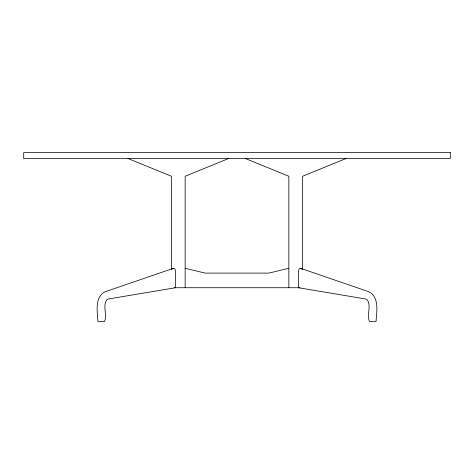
<?xml version="1.0" encoding="UTF-8"?>
<svg xmlns="http://www.w3.org/2000/svg" width="474" height="474" viewBox="0 0 474 474"><rect width="100%" height="100%" fill="white"/><g stroke="black" fill="none" stroke-linecap="round" stroke-linejoin="round"><path stroke-width="0.71" d="M172.009 269.031L173.49 268.29L174.971 269.031L175.528 271.252L175.528 287.73L108.131 299.029L106.834 299.769C102.39 306.008 107.385 314.44 104.612 321.431L97.946 321.431C97.3 311.708 94.545 297.287 104.985 291.806L173.49 268.29M300.51 268.29L299.029 269.031L298.472 271.252L298.472 287.73L365.869 299.029L367.166 299.769C371.61 306.008 366.615 314.44 369.388 321.431L376.054 321.431C376.7 311.708 379.455 297.287 369.015 291.806L300.51 268.29L301.991 269.031M228.669 158.494L185.156 176.269L185.156 287.73M346.056 158.494L302.542 176.269L302.542 269.783M288.844 268.29L268.847 273.107L205.153 273.107L185.156 268.29M174.171 287.73L299.829 287.73M245.331 158.494L288.844 176.269L288.844 287.73M127.944 158.494L171.458 176.269L171.458 269.783M450.3 152.569L23.7 152.569L23.7 158.494L450.3 158.494L450.3 152.569"/></g></svg>
